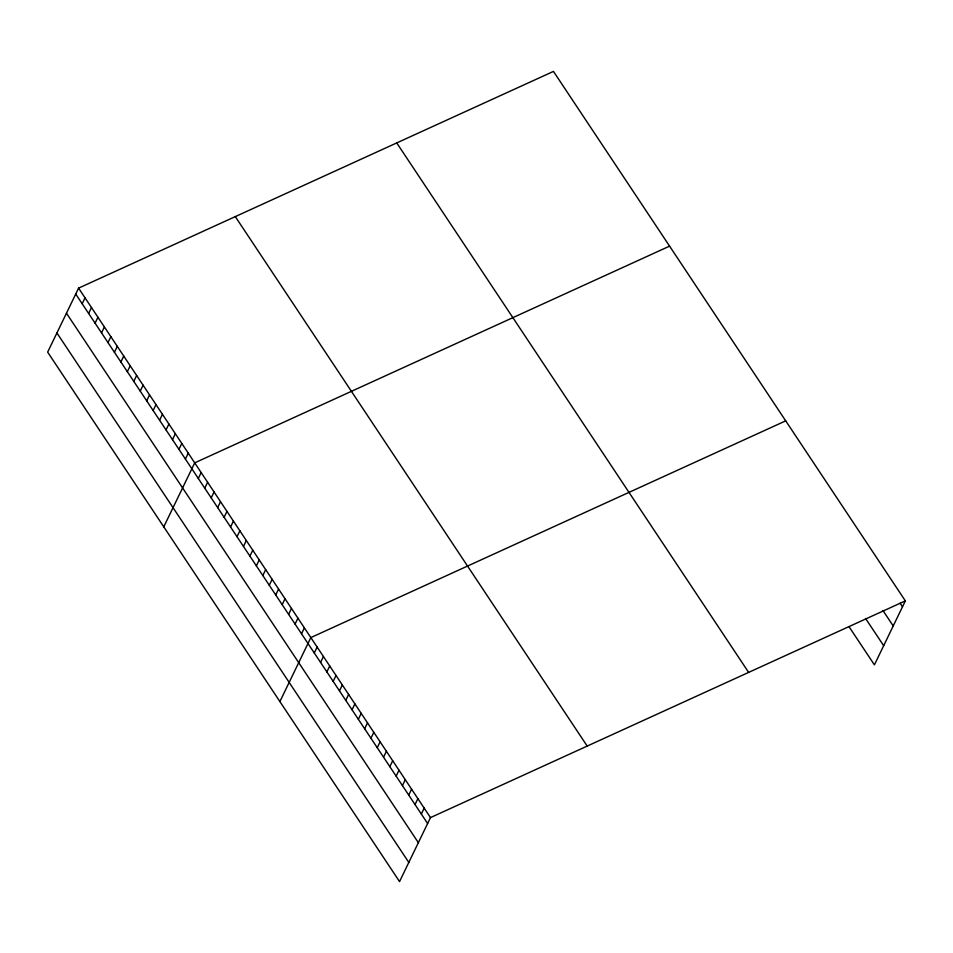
<?xml version="1.0" encoding="UTF-8"?>
<svg xmlns="http://www.w3.org/2000/svg" width="953" height="953" viewBox="0 0 953 953"><rect width="100%" height="100%" fill="white"/><g stroke="black" fill="none" stroke-linecap="round" stroke-linejoin="round"><path stroke-width="1.43" d="M78.587 288.128L47.65 352.122L399.545 881.596L430.482 817.603L905.35 600.878L553.455 71.404L78.587 288.128L430.482 817.603M82.184 303.745L85.043 297.836M88.629 313.454L91.488 307.533M95.086 323.162L97.945 317.242M101.53 332.871L104.389 326.95M107.987 342.568L110.846 336.659M114.431 352.276L117.29 346.368M120.888 361.985L123.747 356.077M127.333 371.694L130.192 365.785M133.789 381.403L136.648 375.482M140.246 391.111L143.105 385.191M146.691 400.82L149.55 394.899M153.147 410.529L156.006 404.608M159.592 420.225L162.451 414.317M166.048 429.934L168.907 424.025M172.493 439.643L175.352 433.734M178.95 449.351L181.809 443.443M185.406 459.06L188.265 453.14M163.773 526.842L194.71 462.848L669.578 246.136M198.307 478.477L201.166 472.557M204.752 488.174L207.611 482.266M211.209 497.883L214.068 491.974M217.653 507.592L220.512 501.683M224.11 517.3L226.969 511.392M230.555 527.009L233.414 521.088M237.011 536.718L239.87 530.797M243.468 546.426L246.327 540.506M249.912 556.123L252.771 550.215M256.369 565.832L259.228 559.923M262.814 575.541L265.673 569.632M269.27 585.249L272.129 579.341M275.715 594.958L278.574 589.049M282.171 604.667L285.03 598.746M288.628 614.375L291.487 608.455M295.073 624.084L297.932 618.163M301.529 633.781L304.388 627.872M279.896 701.575L310.833 637.581L785.701 420.857M314.276 652.972L317.135 647.051M320.565 662.442L323.424 656.534M326.867 671.913L329.726 666.004M333.169 681.395L336.028 675.474M339.459 690.865L342.318 684.957M345.76 700.348L348.619 694.427M352.05 709.818L354.909 703.898M358.352 719.289L361.211 713.38M364.654 728.771L367.513 722.85M370.943 738.241L373.802 732.333M377.245 747.712L380.104 741.803M383.547 757.194L386.406 751.274M389.837 766.665L392.696 760.756M396.138 776.135L398.997 770.227M402.428 785.617L405.287 779.697M408.73 795.088L411.589 789.179M415.031 804.57L417.89 798.65M421.321 814.041L424.18 808.132M905.35 600.878L874.413 664.872L849.23 626.979M900.132 603.237L902.491 606.799M882.99 610.563L893.223 625.966M865.574 618.473L883.681 645.705M396.746 142.926L748.641 672.401M235.296 216.605L587.191 746.08M75.728 294.036L427.623 823.511M66.46 313.203L418.355 842.678M56.918 332.954L408.813 862.429"/></g></svg>
